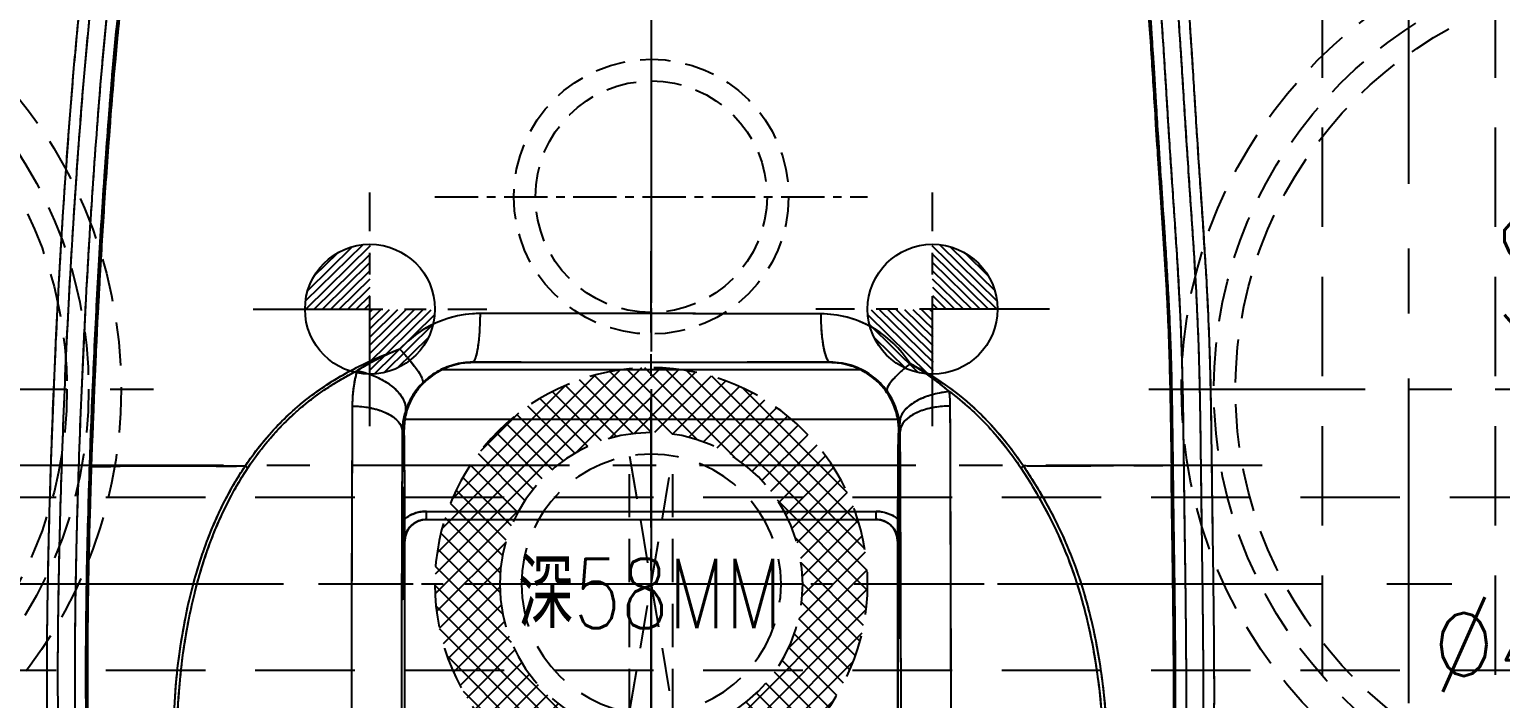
# Model space of a CAD drawing. Header units: millimetres. Extents: x 21466 to 22834, y -21631 to -20664.
# Drawn here: x 22131.3 to 22199.3, y -20864.8 to -20833.9 of the extents above; entities that cross this region are included whole.
import ezdxf

# ---------------------------------------------------------------- set-up
doc = ezdxf.new("R2010")
doc.units = ezdxf.units.MM
doc.header["$LTSCALE"] = 8
for name, pattern in [('CENTER', [2, 1.25, -0.25, 0.25, -0.25]), ('CENTER2', [1.125, 0.75, -0.125, 0.125, -0.125]), ('HIDDEN', [0.375, 0.25, -0.125])]:
    doc.linetypes.add(name, pattern=pattern)
for name, color, linetype in [('Cav-cor', 30, 'Continuous'), ('CL', 1, 'Continuous'), ('PIN', 5, 'Continuous'), ('PRODUCT', 1, 'Continuous'), ('SP', 3, 'Continuous'), ('WT', 4, 'Continuous')]:
    doc.layers.add(name, color=color, linetype=linetype)
doc.layers.add('dim', color=3, linetype='Continuous', lineweight=15)
doc.styles.get("Standard").update_dxf_attribs({"font": 'txt.shx', "width": 0.8, "bigfont": 'chineset.shx'})

# ---------------------------------------------------------------- blocks, each defined once
blk = doc.blocks.new('20160825.183103')
at = {"layer": 'SP', "linetype": 'CENTER'}
for p, q in [((0, -23), (0, 23)), ((-23, 0), (23, 0))]:
    blk.add_line(p, q, dxfattribs=at)
at = {"layer": 'SP', "linetype": 'HIDDEN'}
for radius in [21.5, 20, 19]:
    blk.add_circle((0, 0), radius, dxfattribs=at)
at = {"layer": 'SP'}
for s, p in [('S', (-7.275, 2.66)), ('P', (5.184, -8.523))]:
    blk.add_text(s, height=5.481, dxfattribs=at).set_placement(p)
at = {"layer": 'SP', "color": 6, "insert": (-1.7, -11.791), "char_height": 4.375, "attachment_point": 5}
blk.add_mtext('%%c40.00', dxfattribs=at)
blk = doc.blocks.new('20160901.090419')
at = {"layer": 'WT'}
h = blk.add_hatch(dxfattribs=at)
h.set_pattern_fill('ANSI37', color=183, scale=0.2, style=0)
h.paths.add_polyline_path([(-10, 0, -0.414214), (0, 10), (0, 7, 0.414214), (-7, 0)])
h.paths.add_polyline_path([(0, 7), (0, 10, -0.414214), (10, 0), (7, 0, 0.414214)])
h.paths.add_polyline_path([(-10, 0), (-7, 0, 0.414214), (0, -7), (0, -10, -0.414214)])
h.paths.add_polyline_path([(0, -7, 0.414214), (7, 0), (10, 0, -0.414214), (0, -10)])
at = {"layer": 'WT', "color": 183, "linetype": 'CENTER2'}
for p, q in [((0, 15.379), (0, -15.379)), ((15.379, 0), (-15.379, 0))]:
    blk.add_line(p, q, dxfattribs=at)
at = {"layer": 'WT', "color": 183, "linetype": 'HIDDEN'}
for p, q in [((-1, 5.916), (-1, -5.916)), ((-1, 5.916), (1, -5.916)), ((-1, -5.916), (1, 5.916)), ((1, 5.916), (1, -5.916))]:
    blk.add_line(p, q, dxfattribs=at)
for radius in [10, 7, 6]:
    blk.add_circle((0, 0), radius, dxfattribs=at)

msp = doc.modelspace()

# ---------------------------------------------------------------- hatches: boundary and pattern name
at = {"layer": 'PIN', "linetype": 'Continuous'}
h = msp.add_hatch(dxfattribs=at)
h.set_pattern_fill('ANSI31', color=133, scale=2.181818, angle=269.5, style=0)
h.set_pattern_definition([(224.5, (22371.11907, -20833.25289), (-0.19115707, 0.19452285), [])])
h.paths.add_polyline_path([(22147.048, -20846.832), (22144.048, -20846.806, -0.414214), (22147.074, -20843.832)])
h.paths.add_polyline_path([(22147.022, -20849.832), (22147.048, -20846.832), (22150.048, -20846.858, -0.414214)])
h = msp.add_hatch(dxfattribs=at)
h.set_pattern_fill('ANSI31', color=133, scale=2.181818, angle=270.5, style=0)
h.set_pattern_definition([(315.5, (21948.97695, -20833.25289), (0.19115707, 0.19452285), [])])
h.paths.add_polyline_path([(22173.048, -20846.832), (22176.048, -20846.806, 0.414214), (22173.022, -20843.832)])
h.paths.add_polyline_path([(22173.074, -20849.832), (22173.048, -20846.832), (22170.048, -20846.858, 0.414214)])

# ---------------------------------------------------------------- linework, layer by layer
at = {"color": 8, "linetype": 'CENTER', "ltscale": 0.2}
msp.add_line((22150.048, -20841.632), (22170.048, -20841.632), dxfattribs=at)
at = {"color": 8, "linetype": 'HIDDEN', "ltscale": 0.7}
for radius in [6.35, 5.35]:
    msp.add_circle((22160.048, -20841.632), radius, dxfattribs=at)
at = {"layer": 'Cav-cor', "color": 241}
for p, q in [((22169.71, -20849.626), (22150.386, -20849.626)), ((22151.798, -20849.3), (22151.781, -20849.283)), ((22168.298, -20849.3), (22151.798, -20849.3)), ((22168.316, -20849.281), (22168.298, -20849.3)), ((22171.439, -20851.933), (22148.657, -20851.933)), ((22148.62, -20852.554), (22148.541, -20852.475)), ((22171.555, -20852.475), (22171.476, -20852.554)), ((22149.655, -20856.545), (22149.655, -20856.172)), ((22149.655, -20856.172), (22170.441, -20856.172)), ((22170.441, -20856.545), (22170.441, -20856.172)), ((22148.649, -20857.033), (22148.652, -20857.55)), ((22149.662, -20856.545), (22170.434, -20856.545)), ((22148.658, -20868.087), (22148.658, -20857.55)), ((22171.438, -20868.087), (22171.438, -20857.55)), ((22171.444, -20857.55), (22171.438, -20857.55))]:
    msp.add_line(p, q, dxfattribs=at)
for centre, radius, start, end in [((22153.858, -27563.111), 6716.079, 89.8803938, 90.0146884), ((22153.616, -20861.434), 13.774, 112.1232, 121.35679), ((22151.798, -20852.516), 3.216, 89.99979, 116.03906), ((22168.298, -20852.516), 3.216, 63.96095, 90.00021), ((22168.33, -20852.505), 3.224, 35.77868, 90.24262), ((22166.046, -20859.618), 11.881, 49.07947, 59.85456), ((22151.794, -20852.527), 3.255, 135.48163, 154.97407), ((22168.303, -20852.515), 3.252, 6.99917, 35.67775), ((22167.45, -20851.335), 6.416, 0.28916, 6.23059), ((31210.046, -20883.32), 9063.872, 179.7976054, 180.0498302), ((22151.696, -20852.503), 3.154, 163.43547, 179.48734), ((22151.815, -20852.538), 3.279, 154.95904, 163.44707), ((13799.732, -20881.898), 8374.19, 359.9541655, 0.2093344), ((22168.403, -20852.503), 3.152, 0.50672, 6.99528), ((22149.641, -20857.752), 1.578, 107.41851, 117.70271), ((22149.652, -20857.788), 1.616, 98.30253, 107.40608), ((22149.655, -20857.81), 1.638, 90.00204, 98.30457), ((22170.441, -20857.81), 1.638, 81.69543, 89.99795), ((22170.481, -20857.702), 1.522, 53.67297, 62.29371), ((22170.517, -20857.652), 1.461, 50.31743, 53.63894), ((22267.882, -20856.317), 119.235, 180.10476, 180.3443), ((22149.662, -20857.547), 1.002, 90.02497, 180.00379), ((22149.669, -20857.528), 0.991, 111.51805, 114.06118), ((22149.663, -20857.472), 0.935, 90.02529, 93.12509), ((22170.433, -20857.472), 0.935, 86.87564, 89.97461), ((22170.434, -20857.547), 1.002, 359.99621, 89.97545), ((22170.427, -20857.528), 0.991, 65.93541, 68.47747), ((22058.887, -20856.332), 112.562, 359.7732, 359.89668), ((27816.889, -20876.188), 5668.399, 179.811337, 180.002774), ((14568.989, -20879.327), 7602.618, 0.0215847, 0.1643118)]:
    msp.add_arc(centre, radius, start, end, dxfattribs=at)
for points, knots in [([(22136.965, -20824.096), (22136.685, -20825.253), (22136.201, -20827.624), (22135.677, -20831.27), (22135.29, -20835.02), (22134.984, -20838.824), (22134.718, -20842.64), (22134.419, -20847.728), (22134.256, -20851.548), (22134.171, -20854.095)], [0, 0, 0, 0, 0.118327, 0.240459, 0.366113, 0.493175, 0.619881, 0.746515, 1, 1, 1, 1]), ([(22181.895, -20823.911), (22182.324, -20826.298), (22182.961, -20831.245), (22183.294, -20837.502), (22183.649, -20842.602), (22183.904, -20846.42), (22184.033, -20850.235), (22184.067, -20852.779), (22184.083, -20854.055)], [0, 0, 0, 0, 0.240517, 0.49396, 0.621416, 0.747592, 0.873448, 1, 1, 1, 1]), ([(22146.065, -20908.488), (22145.269, -20908.116), (22143.73, -20907.246), (22141.733, -20905.495), (22140.152, -20903.368), (22138.893, -20901.047), (22137.849, -20898.622), (22136.691, -20895.3), (22135.614, -20891.03), (22134.73, -20885.827), (22134.142, -20880.583), (22133.754, -20875.322), (22133.498, -20870.052), (22133.402, -20864.777), (22133.444, -20859.501), (22133.583, -20854.227), (22133.793, -20848.956), (22134.071, -20843.688), (22134.434, -20838.425), (22134.869, -20833.168), (22135.311, -20829.676), (22135.6, -20827.942)], [0, 0, 0, 0, 0.031234, 0.062449, 0.093671, 0.124913, 0.156162, 0.187414, 0.249903, 0.312404, 0.37491, 0.437419, 0.499929, 0.562438, 0.624948, 0.687458, 0.749968, 0.812478, 0.874988, 0.937497, 1, 1, 1, 1]), ([(22134.181, -20828.531), (22133.863, -20830.59), (22133.518, -20833.698), (22133.174, -20837.85), (22132.872, -20842.006), (22132.562, -20847.204), (22132.302, -20853.449), (22132.127, -20859.696), (22132.091, -20865.946), (22132.268, -20872.195), (22132.646, -20878.433), (22133.142, -20883.62), (22133.73, -20887.745), (22134.284, -20890.821), (22134.975, -20893.87), (22135.837, -20896.875), (22136.906, -20899.814), (22138.221, -20902.652), (22139.599, -20904.875), (22140.943, -20906.472), (22142.459, -20907.905), (22144.651, -20909.349), (22147.541, -20910.563), (22150.573, -20911.351), (22154.709, -20911.905), (22157.84, -20911.928), (22159.922, -20911.929)], [0, 0, 0, 0, 0.062503, 0.093757, 0.125011, 0.187519, 0.250027, 0.312535, 0.375042, 0.437549, 0.500056, 0.56256, 0.593814, 0.625068, 0.656321, 0.687572, 0.718822, 0.750069, 0.781305, 0.796936, 0.812569, 0.843791, 0.875024, 0.906265, 0.937512, 1, 1, 1, 1]), ([(22134.723, -20828.312), (22134.444, -20830.067), (22134.125, -20832.715), (22133.807, -20836.255), (22133.53, -20839.799), (22133.233, -20844.233), (22132.959, -20849.558), (22132.76, -20854.886), (22132.626, -20860.217), (22132.599, -20865.549), (22132.724, -20870.88), (22133.002, -20876.205), (22133.422, -20881.522), (22134.059, -20886.817), (22134.853, -20891.193), (22135.707, -20894.645), (22136.482, -20897.197), (22137.413, -20899.697), (22138.529, -20902.122), (22139.884, -20904.425), (22141.583, -20906.5), (22143.68, -20908.177), (22145.258, -20909.014), (22146.07, -20909.374)], [0, 0, 0, 0, 0.062494, 0.093745, 0.124996, 0.187497, 0.249998, 0.312499, 0.375, 0.437501, 0.500002, 0.562504, 0.625005, 0.687504, 0.749998, 0.78125, 0.812502, 0.843752, 0.875001, 0.906252, 0.937501, 0.968749, 1, 1, 1, 1]), ([(22144.824, -20907.256), (22144.176, -20906.861), (22142.945, -20905.959), (22141.372, -20904.245), (22140.08, -20902.238), (22138.981, -20900.034), (22138.047, -20897.71), (22136.995, -20894.514), (22136.003, -20890.395), (22135.174, -20885.346), (22134.615, -20880.216), (22134.241, -20875.045), (22133.994, -20869.856), (22133.904, -20864.66), (22133.947, -20859.469), (22134.084, -20854.289), (22134.289, -20849.115), (22134.561, -20843.914), (22134.921, -20838.649), (22135.357, -20833.335), (22135.801, -20829.784), (22136.094, -20828.024)], [0, 0, 0, 0, 0.027716, 0.055414, 0.084495, 0.114671, 0.145292, 0.175947, 0.237555, 0.299887, 0.36281, 0.426049, 0.489333, 0.552638, 0.615909, 0.679039, 0.741982, 0.805137, 0.869342, 0.9348, 1, 1, 1, 1]), ([(22182.636, -20828.357), (22182.75, -20829.289), (22182.945, -20831.155), (22183.163, -20833.96), (22183.335, -20836.773), (22183.513, -20839.595), (22183.705, -20842.417), (22183.895, -20845.228), (22184.034, -20848.03), (22184.113, -20850.837), (22184.145, -20853.656), (22184.181, -20856.487), (22184.223, -20859.318), (22184.265, -20863.072), (22184.27, -20867.745), (22184.126, -20871.474), (22184.027, -20873.334)], [0, 0, 0, 0, 0.062581, 0.124928, 0.187434, 0.250309, 0.313267, 0.375844, 0.438001, 0.500183, 0.562849, 0.625811, 0.688764, 0.751468, 0.875944, 1, 1, 1, 1]), ([(22183.135, -20828.296), (22183.249, -20829.229), (22183.445, -20831.099), (22183.663, -20833.911), (22183.836, -20836.726), (22184.012, -20839.541), (22184.205, -20842.354), (22184.394, -20845.168), (22184.536, -20847.985), (22184.614, -20850.804), (22184.648, -20853.624), (22184.682, -20856.444), (22184.725, -20859.264), (22184.768, -20863.024), (22184.773, -20867.725), (22184.628, -20871.483), (22184.529, -20873.36)], [0, 0, 0, 0, 0.062499, 0.124999, 0.1875, 0.25, 0.312501, 0.375002, 0.437502, 0.500002, 0.562503, 0.625003, 0.687504, 0.750005, 0.875004, 1, 1, 1, 1]), ([(22185.358, -20872.903), (22185.405, -20871.973), (22185.486, -20870.112), (22185.579, -20866.387), (22185.569, -20862.661), (22185.523, -20858.936), (22185.484, -20856.143), (22185.448, -20853.349), (22185.414, -20850.555), (22185.332, -20847.762), (22185.187, -20844.972), (22185, -20842.184), (22184.808, -20839.397), (22184.634, -20836.608), (22184.462, -20833.82), (22184.247, -20831.034), (22184.052, -20829.181), (22183.94, -20828.256)], [0, 0, 0, 0, 0.062501, 0.125001, 0.25, 0.3125, 0.375, 0.4375, 0.5, 0.562501, 0.625001, 0.687502, 0.750001, 0.812501, 0.875002, 0.937501, 1, 1, 1, 1]), ([(22185.934, -20871.31), (22185.971, -20870.418), (22186.032, -20868.633), (22186.072, -20865.955), (22186.072, -20863.276), (22186.047, -20860.598), (22186.012, -20857.92), (22185.972, -20855.241), (22185.944, -20852.563), (22185.9, -20849.885), (22185.81, -20847.207), (22185.663, -20844.533), (22185.48, -20841.861), (22185.297, -20839.188), (22185.132, -20836.515), (22184.966, -20833.841), (22184.762, -20831.171), (22184.58, -20829.394), (22184.476, -20828.507)], [0, 0, 0, 0, 0.0625, 0.125001, 0.187501, 0.250001, 0.312501, 0.375001, 0.437501, 0.500001, 0.562501, 0.625001, 0.687502, 0.750001, 0.812501, 0.875001, 0.937501, 1, 1, 1, 1]), ([(22185.934, -20871.31), (22186.009, -20869.526), (22186.093, -20865.955), (22186.059, -20861.491), (22186.012, -20857.92), (22185.974, -20855.241), (22185.943, -20852.563), (22185.901, -20849.885), (22185.81, -20847.207), (22185.663, -20844.533), (22185.481, -20841.861), (22185.297, -20839.188), (22185.132, -20836.515), (22184.967, -20833.841), (22184.762, -20831.171), (22184.58, -20829.394), (22184.476, -20828.507)], [0, 0, 0, 0, 0.124997, 0.249997, 0.312497, 0.374997, 0.437498, 0.499998, 0.562499, 0.624999, 0.6875, 0.75, 0.8125, 0.875001, 0.9375, 1, 1, 1, 1]), ([(22152.136, -20847.032), (22151.445, -20847.032), (22150.046, -20847.324), (22148.896, -20848.168), (22148.429, -20848.676)], [0, 0, 0, 0, 0.500332, 1, 1, 1, 1]), ([(22152.136, -20847.032), (22152.135, -20847.319), (22152.117, -20847.85), (22152.057, -20848.474), (22151.983, -20848.878), (22151.933, -20849.066), (22151.886, -20849.178), (22151.849, -20849.242), (22151.808, -20849.281), (22151.781, -20849.283)], [0, 0, 0, 0, 0.371358, 0.686321, 0.808671, 0.901991, 0.937143, 0.964644, 1, 1, 1, 1]), ([(22172.013, -20849.345), (22171.787, -20849.002), (22171.258, -20848.364), (22170.263, -20847.622), (22169.112, -20847.153), (22168.289, -20847.047), (22167.878, -20847.047)], [0, 0, 0, 0, 0.250725, 0.500107, 0.749508, 1, 1, 1, 1]), ([(22167.879, -20847.047), (22167.881, -20847.332), (22167.898, -20847.747), (22167.954, -20848.273), (22168.006, -20848.606), (22168.069, -20848.881), (22168.131, -20849.067), (22168.188, -20849.178), (22168.235, -20849.244), (22168.285, -20849.28), (22168.316, -20849.281)], [0, 0, 0, 0, 0.367049, 0.532739, 0.678791, 0.80051, 0.894342, 0.930379, 0.95935, 1, 1, 1, 1]), ([(22141.294, -20854.068), (22141.709, -20853.446), (22142.639, -20852.261), (22144.333, -20850.749), (22146.284, -20849.54), (22147.7, -20848.936), (22148.429, -20848.676)], [0, 0, 0, 0, 0.246469, 0.494049, 0.74491, 1, 1, 1, 1]), ([(22148.429, -20848.675), (22148.596, -20848.851), (22148.829, -20849.111), (22149.104, -20849.456), (22149.265, -20849.68), (22149.386, -20849.874), (22149.463, -20850.033), (22149.5, -20850.152), (22149.49, -20850.225), (22149.473, -20850.245)], [0, 0, 0, 0, 0.376861, 0.542297, 0.686181, 0.805001, 0.896402, 0.959728, 1, 1, 1, 1]), ([(22141.414, -20854.15), (22142.036, -20853.211), (22143.154, -20851.906), (22144.95, -20850.514), (22145.938, -20849.934), (22146.449, -20849.672)], [0, 0, 0, 0, 0.496324, 0.746761, 1, 1, 1, 1]), ([(22146.449, -20849.672), (22146.414, -20849.803), (22146.287, -20850.338), (22146.232, -20850.889), (22146.23, -20851.302)], [0, 0, 0, 0, 0.247355, 1, 1, 1, 1]), ([(22146.449, -20849.672), (22146.77, -20849.736), (22147.375, -20849.932), (22148.035, -20850.332), (22148.423, -20850.724), (22148.613, -20851.019), (22148.707, -20851.318), (22148.696, -20851.515), (22148.672, -20851.604)], [0, 0, 0, 0, 0.306526, 0.588959, 0.711841, 0.819817, 0.914277, 1, 1, 1, 1]), ([(22150.386, -20849.626), (22150.079, -20849.776), (22149.654, -20850.076), (22149.219, -20850.578), (22148.976, -20850.963), (22148.815, -20851.319), (22148.72, -20851.609), (22148.678, -20851.806), (22148.658, -20851.903), (22148.657, -20851.933)], [0, 0, 0, 0, 0.343173, 0.509825, 0.664508, 0.797808, 0.90136, 0.969717, 1, 1, 1, 1]), ([(22171.439, -20851.933), (22171.438, -20851.903), (22171.418, -20851.806), (22171.376, -20851.609), (22171.281, -20851.319), (22171.12, -20850.963), (22170.877, -20850.578), (22170.442, -20850.076), (22170.017, -20849.776), (22169.71, -20849.626)], [0, 0, 0, 0, 0.030283, 0.09864, 0.202192, 0.335492, 0.490175, 0.656827, 1, 1, 1, 1]), ([(22172.013, -20849.344), (22171.845, -20849.48), (22171.611, -20849.682), (22171.334, -20849.955), (22171.171, -20850.134), (22171.048, -20850.291), (22170.968, -20850.425), (22170.926, -20850.532), (22170.932, -20850.599), (22170.946, -20850.62)], [0, 0, 0, 0, 0.377765, 0.541379, 0.683047, 0.800047, 0.890794, 0.955525, 1, 1, 1, 1]), ([(22172.013, -20849.345), (22172.547, -20849.621), (22173.576, -20850.236), (22174.976, -20851.351), (22176.209, -20852.635), (22176.918, -20853.583), (22177.245, -20854.075)], [0, 0, 0, 0, 0.252832, 0.50282, 0.751413, 1, 1, 1, 1]), ([(22173.828, -20850.64), (22173.521, -20850.667), (22172.941, -20850.777), (22172.284, -20851.06), (22171.88, -20851.363), (22171.668, -20851.603), (22171.542, -20851.858), (22171.523, -20852.036), (22171.531, -20852.119)], [0, 0, 0, 0, 0.312385, 0.59455, 0.716144, 0.822608, 0.915639, 1, 1, 1, 1]), ([(22173.828, -20850.638), (22174.476, -20851.12), (22175.68, -20852.208), (22176.679, -20853.485), (22177.124, -20854.157)], [0, 0, 0, 0, 0.500456, 1, 1, 1, 1]), ([(22146.23, -20851.306), (22146.525, -20851.307), (22147.084, -20851.362), (22147.732, -20851.567), (22148.141, -20851.811), (22148.362, -20852.012), (22148.504, -20852.235), (22148.54, -20852.398), (22148.541, -20852.475)], [0, 0, 0, 0, 0.316804, 0.599318, 0.720113, 0.825418, 0.917078, 1, 1, 1, 1]), ([(22173.866, -20851.306), (22173.621, -20851.307), (22173.149, -20851.346), (22172.5, -20851.514), (22171.981, -20851.771), (22171.722, -20852.024), (22171.646, -20852.159)], [0, 0, 0, 0, 0.298458, 0.574685, 0.81089, 1, 1, 1, 1]), ([(22148.657, -20851.933), (22148.657, -20851.955), (22148.649, -20852.02), (22148.636, -20852.146), (22148.621, -20852.331), (22148.619, -20852.473), (22148.62, -20852.554)], [0, 0, 0, 0, 0.10815, 0.31302, 0.611455, 1, 1, 1, 1]), ([(22171.439, -20851.933), (22171.439, -20851.955), (22171.447, -20852.02), (22171.46, -20852.146), (22171.475, -20852.331), (22171.477, -20852.473), (22171.476, -20852.554)], [0, 0, 0, 0, 0.108148, 0.313017, 0.611452, 1, 1, 1, 1]), ([(22171.646, -20852.159), (22171.631, -20852.184), (22171.582, -20852.283), (22171.556, -20852.394), (22171.555, -20852.475)], [0, 0, 0, 0, 0.262776, 1, 1, 1, 1]), ([(22148.541, -20852.475), (22148.539, -20852.883), (22148.531, -20854.565), (22148.525, -20856.248), (22148.52, -20857.524)], [0, 0, 0, 0, 0.242128, 1, 1, 1, 1]), ([(22148.62, -20852.554), (22148.63, -20853.103), (22148.64, -20854.43), (22148.645, -20855.757), (22148.647, -20856.535)], [0, 0, 0, 0, 0.413657, 1, 1, 1, 1]), ([(22171.449, -20856.535), (22171.451, -20855.757), (22171.456, -20854.43), (22171.466, -20853.103), (22171.476, -20852.554)], [0, 0, 0, 0, 0.586343, 1, 1, 1, 1]), ([(22171.576, -20857.524), (22171.574, -20857.092), (22171.568, -20855.409), (22171.561, -20853.726), (22171.555, -20852.475)], [0, 0, 0, 0, 0.256993, 1, 1, 1, 1]), ([(22134.169, -20854.095), (22134.09, -20856.432), (22133.974, -20861.105), (22133.989, -20868.119), (22134.239, -20873.959), (22134.561, -20878.623), (22134.876, -20882.116), (22135.294, -20885.598), (22135.843, -20889.062), (22136.552, -20892.497), (22137.469, -20895.884), (22138.453, -20898.64), (22139.405, -20900.776), (22140.221, -20902.33), (22141.161, -20903.814), (22142.271, -20905.18), (22143.568, -20906.371), (22144.54, -20907.028), (22145.045, -20907.324)], [0, 0, 0, 0, 0.124992, 0.249979, 0.374964, 0.437459, 0.499954, 0.562448, 0.624941, 0.687434, 0.749925, 0.812413, 0.843669, 0.874927, 0.906201, 0.937461, 0.968734, 1, 1, 1, 1]), ([(22134.171, -20854.092), (22134.178, -20854.091), (22134.201, -20854.092), (22134.274, -20854.093), (22134.414, -20854.097), (22134.634, -20854.098), (22134.914, -20854.096), (22135.244, -20854.087), (22135.759, -20854.068), (22136.48, -20854.057), (22137.444, -20854.065), (22138.56, -20854.075), (22139.86, -20854.077), (22140.793, -20854.072), (22141.294, -20854.068)], [0, 0, 0, 0, 0.003045, 0.009375, 0.030814, 0.062239, 0.101951, 0.148599, 0.201324, 0.31889, 0.452454, 0.607358, 0.788767, 1, 1, 1, 1]), ([(22141.339, -20886.805), (22141.078, -20886.139), (22140.609, -20884.785), (22140.045, -20882.714), (22139.582, -20880.619), (22139.183, -20878.512), (22138.83, -20876.398), (22138.522, -20874.28), (22138.261, -20872.156), (22138.06, -20870.03), (22137.954, -20867.901), (22137.97, -20865.086), (22138.316, -20861.624), (22139.177, -20858.279), (22140.249, -20855.788), (22140.923, -20854.624), (22141.294, -20854.068)], [0, 0, 0, 0, 0.063677, 0.127359, 0.191017, 0.254637, 0.318206, 0.38173, 0.445215, 0.508619, 0.57186, 0.634818, 0.759076, 0.880632, 0.940549, 1, 1, 1, 1]), ([(22141.489, -20886.752), (22140.967, -20885.428), (22140.351, -20883.376), (22139.739, -20880.597), (22139.343, -20878.5), (22138.994, -20876.397), (22138.69, -20874.289), (22138.431, -20872.176), (22138.231, -20870.059), (22138.124, -20867.942), (22138.134, -20865.831), (22138.275, -20863.739), (22138.65, -20861.012), (22139.486, -20857.713), (22140.677, -20855.263), (22141.414, -20854.15)], [0, 0, 0, 0, 0.127261, 0.190904, 0.254507, 0.318057, 0.38156, 0.445024, 0.508409, 0.571639, 0.634592, 0.697074, 0.75896, 0.880644, 1, 1, 1, 1]), ([(22141.294, -20854.068), (22141.302, -20854.077), (22141.339, -20854.111), (22141.381, -20854.139), (22141.414, -20854.157)], [0, 0, 0, 0, 0.236754, 1, 1, 1, 1]), ([(22174.31, -20906.333), (22175.238, -20905.665), (22176.546, -20904.538), (22178.066, -20902.825), (22179.077, -20901.435), (22179.936, -20899.946), (22180.614, -20898.365), (22181.112, -20896.721), (22181.488, -20895.047), (22181.792, -20893.359), (22182.067, -20891.667), (22182.332, -20889.973), (22182.679, -20887.714), (22182.988, -20885.452), (22183.237, -20883.185), (22183.459, -20880.914), (22183.68, -20878.065), (22183.9, -20874.64), (22184.076, -20871.213), (22184.182, -20867.783), (22184.205, -20864.351), (22184.178, -20860.919), (22184.13, -20857.487), (22184.095, -20855.199), (22184.083, -20854.055)], [0, 0, 0, 0, 0.062482, 0.093757, 0.125031, 0.1563, 0.187563, 0.218818, 0.250067, 0.281305, 0.312586, 0.343791, 0.375025, 0.437513, 0.468587, 0.499693, 0.562246, 0.624776, 0.687297, 0.749834, 0.812376, 0.874918, 0.937459, 1, 1, 1, 1]), ([(22177.245, -20854.075), (22177.237, -20854.084), (22177.2, -20854.118), (22177.158, -20854.146), (22177.124, -20854.165)], [0, 0, 0, 0, 0.236418, 1, 1, 1, 1]), ([(22177.124, -20854.157), (22177.876, -20855.294), (22178.872, -20857.108), (22179.814, -20859.698), (22180.341, -20861.729), (22180.702, -20863.815), (22180.916, -20865.94), (22180.991, -20868.09), (22180.93, -20870.974), (22180.612, -20874.577), (22179.985, -20878.876), (22179.12, -20883.14), (22178.314, -20885.931), (22177.843, -20887.302)], [0, 0, 0, 0, 0.119567, 0.180189, 0.241412, 0.30328, 0.365736, 0.428655, 0.491853, 0.618619, 0.745608, 0.872778, 1, 1, 1, 1]), ([(22184.083, -20854.054), (22184.076, -20854.053), (22184.054, -20854.054), (22183.984, -20854.054), (22183.846, -20854.058), (22183.629, -20854.062), (22183.352, -20854.065), (22183.024, -20854.066), (22182.511, -20854.063), (22181.805, -20854.054), (22180.886, -20854.068), (22179.846, -20854.085), (22178.622, -20854.084), (22177.734, -20854.079), (22177.245, -20854.075)], [0, 0, 0, 0, 0.003029, 0.009367, 0.031089, 0.063384, 0.104467, 0.152754, 0.207189, 0.32944, 0.462647, 0.610466, 0.785559, 1, 1, 1, 1]), ([(22177.245, -20854.075), (22177.624, -20854.641), (22178.344, -20855.806), (22179.254, -20857.66), (22179.977, -20859.614), (22180.511, -20861.65), (22180.877, -20863.744), (22181.091, -20865.88), (22181.165, -20868.041), (22181.117, -20870.213), (22180.97, -20872.386), (22180.674, -20875.279), (22180.148, -20878.881), (22179.278, -20883.166), (22178.47, -20885.971), (22177.998, -20887.35)], [0, 0, 0, 0, 0.059478, 0.119445, 0.179951, 0.241101, 0.302953, 0.365435, 0.428393, 0.491632, 0.555027, 0.618482, 0.745518, 0.872734, 1, 1, 1, 1]), ([(22171.444, -20857.55), (22171.445, -20857.488), (22171.446, -20857.23), (22171.448, -20856.973), (22171.449, -20856.778)], [0, 0, 0, 0, 0.241761, 1, 1, 1, 1])]:
    msp.add_open_spline(points, degree=3, knots=knots, dxfattribs=at)
for points in [[(22148.647, -20856.528), (22148.727, -20856.462), (22148.815, -20856.403), (22148.907, -20856.355)], [(22170.677, -20856.189), (22170.855, -20856.215), (22171.03, -20856.271), (22171.189, -20856.355)], [(22148.954, -20856.837), (22149.043, -20856.749), (22149.15, -20856.675), (22149.265, -20856.623)], [(22149.305, -20856.606), (22149.403, -20856.568), (22149.507, -20856.545), (22149.612, -20856.539)], [(22170.484, -20856.539), (22170.589, -20856.545), (22170.693, -20856.568), (22170.791, -20856.606)], [(22170.831, -20856.623), (22170.946, -20856.675), (22171.053, -20856.749), (22171.142, -20856.837)]]:
    msp.add_open_spline(points, degree=3, dxfattribs=at)
at = {"layer": 'CL', "color": 7, "linetype": 'CENTER', "ltscale": 2}
msp.add_line((22160.048, -20730.532), (22160.048, -21130.532), dxfattribs=at)
at = {"layer": 'CL', "color": 6, "linetype": 'CENTER'}
for p, q in [((22160.048, -20802.787), (22160.048, -20917.063)), ((22130.277, -20854.032), (22189.819, -20854.032))]:
    msp.add_line(p, q, dxfattribs=at)
at = {"layer": 'PIN', "color": 133, "linetype": 'CENTER2'}
for p, q in [((22147.048, -20852.232), (22147.048, -20841.432)), ((22173.048, -20852.232), (22173.048, -20841.432)), ((22141.648, -20846.832), (22152.448, -20846.832)), ((22178.448, -20846.832), (22167.648, -20846.832))]:
    msp.add_line(p, q, dxfattribs=at)
at = {"layer": 'PIN', "color": 133, "linetype": 'Continuous'}
for centre in [(22147.048, -20846.832), (22173.048, -20846.832)]:
    msp.add_circle(centre, 3, dxfattribs=at)
at = {"layer": 'PRODUCT'}
for p, q in [((22169.71, -20849.626), (22150.386, -20849.626)), ((22151.798, -20849.3), (22151.781, -20849.283)), ((22168.298, -20849.3), (22151.798, -20849.3)), ((22168.316, -20849.281), (22168.298, -20849.3)), ((22171.439, -20851.933), (22148.657, -20851.933)), ((22148.62, -20852.554), (22148.541, -20852.475)), ((22171.555, -20852.475), (22171.476, -20852.554)), ((22149.655, -20856.545), (22149.655, -20856.172)), ((22149.655, -20856.172), (22170.441, -20856.172)), ((22170.441, -20856.545), (22170.441, -20856.172)), ((22149.655, -20856.545), (22170.441, -20856.545)), ((22148.659, -20857.55), (22148.652, -20857.55)), ((22148.659, -20876.464), (22148.659, -20857.65)), ((22171.444, -20857.55), (22171.437, -20857.55)), ((22171.437, -20857.65), (22171.437, -20876.464))]:
    msp.add_line(p, q, dxfattribs=at)
for points, start_tangent, end_tangent in [([(22136.965, -20824.096), (22136.914, -20824.307), (22136.141, -20828.195), (22135.731, -20831.036), (22135.406, -20833.956), (22135.141, -20836.92), (22134.912, -20839.891), (22134.674, -20843.436), (22134.472, -20846.985), (22134.171, -20854.095)], (-0.235232, -0.971939), (-0.033496, -0.999439)), ([(22181.895, -20823.911), (22181.946, -20824.198), (22182.533, -20828.126), (22182.843, -20830.978), (22183.078, -20833.904), (22183.27, -20836.885), (22183.462, -20839.881), (22183.704, -20843.441), (22183.91, -20846.971), (22184.083, -20854.055)], (0.177008, -0.984209), (0.012356, -0.999924)), ([(22134.311, -20827.717), (22133.992, -20829.822), (22133.757, -20831.681), (22133.578, -20833.318), (22133.435, -20834.808), (22133.311, -20836.228), (22133.195, -20837.651), (22133.082, -20839.141), (22132.966, -20840.759), (22132.846, -20842.564), (22132.722, -20844.593), (22132.6, -20846.828), (22132.483, -20849.241), (22132.374, -20851.844), (22132.274, -20854.697), (22132.186, -20857.881), (22132.124, -20861.504), (22132.122, -20865.605), (22132.221, -20870.163), (22132.455, -20875.125), (22132.816, -20880.052), (22133.286, -20884.501), (22133.855, -20888.385), (22134.524, -20891.845), (22135.29, -20894.934), (22136.141, -20897.668), (22137.047, -20900.038), (22138.074, -20902.24), (22139.46, -20904.574), (22141.21, -20906.706), (22143.257, -20908.399), (22145.655, -20909.738), (22148.04, -20910.647), (22150.253, -20911.222), (22152.412, -20911.584), (22154.701, -20911.803), (22157.236, -20911.908), (22160.048, -20911.929)], (-0.1643, -0.98641), (1, -0.000008)), ([(22134.806, -20827.8), (22134.49, -20829.891), (22134.256, -20831.739), (22134.078, -20833.369), (22133.935, -20834.854), (22133.811, -20836.27), (22133.696, -20837.69), (22133.583, -20839.178), (22133.467, -20840.793), (22133.348, -20842.596), (22133.224, -20844.623), (22133.101, -20846.854), (22132.985, -20849.264), (22132.876, -20851.864), (22132.776, -20854.713), (22132.689, -20857.893), (22132.627, -20861.509), (22132.625, -20865.6), (22132.723, -20870.146), (22132.956, -20875.095), (22133.317, -20880.008), (22133.785, -20884.439), (22134.35, -20888.301), (22135.014, -20891.737), (22135.774, -20894.799), (22136.615, -20897.504), (22137.51, -20899.843), (22138.52, -20902.009), (22139.874, -20904.29), (22141.567, -20906.352), (22143.539, -20907.983), (22145.864, -20909.281), (22148.19, -20910.168), (22150.356, -20910.73), (22152.477, -20911.086), (22154.734, -20911.302), (22157.246, -20911.405), (22160.048, -20911.427)], (-0.164304, -0.98641), (1, -0.000017)), ([(22146.151, -20908.528), (22144.756, -20907.801), (22143.344, -20906.847), (22142.228, -20905.872), (22141.342, -20904.906), (22140.624, -20903.961), (22140.003, -20903.01), (22139.411, -20901.974), (22138.825, -20900.814), (22138.246, -20899.521), (22137.673, -20898.07), (22137.11, -20896.45), (22136.568, -20894.653), (22136.052, -20892.664), (22135.568, -20890.466), (22135.123, -20888.048), (22134.719, -20885.382), (22134.36, -20882.424), (22134.047, -20879.111), (22133.777, -20875.343), (22133.561, -20871.058), (22133.442, -20866.566), (22133.427, -20862.319), (22133.477, -20858.583), (22133.559, -20855.338), (22133.659, -20852.418), (22133.775, -20849.598), (22133.911, -20846.765), (22134.068, -20843.976), (22134.239, -20841.302), (22134.421, -20838.758), (22134.615, -20836.304), (22134.845, -20833.781), (22135.157, -20830.986), (22135.6, -20827.942)], (-0.908159, 0.418625), (0.164404, 0.986393)), ([(22146.38, -20908.08), (22144.305, -20906.923), (22141.574, -20904.395), (22139.488, -20901.029), (22137.9, -20897.22), (22136.714, -20893.251), (22135.83, -20889.167), (22135.175, -20885.001), (22134.357, -20876.523), (22133.97, -20867.984), (22133.963, -20859.437), (22134.221, -20850.922), (22134.419, -20846.676), (22134.67, -20842.397), (22134.978, -20838.052), (22135.364, -20833.645), (22135.899, -20829.262), (22136.094, -20828.024)], (-0.908608, 0.417649), (0.164415, 0.986391)), ([(22160.048, -20911.929), (22161.829, -20911.929), (22163.474, -20911.894), (22164.975, -20911.79), (22166.433, -20911.594), (22167.975, -20911.274), (22169.667, -20910.785), (22171.502, -20910.076), (22173.463, -20909.088), (22175.537, -20907.744), (22177.61, -20906.016), (22179.381, -20904.118), (22180.729, -20902.256), (22181.719, -20900.465), (22182.408, -20898.792), (22182.879, -20897.251), (22183.227, -20895.787), (22183.517, -20894.307), (22183.786, -20892.716), (22184.068, -20890.952), (22184.372, -20888.99), (22184.681, -20886.835), (22184.977, -20884.451), (22185.25, -20881.782), (22185.493, -20878.805), (22185.714, -20875.52), (22185.908, -20871.905), (22186.04, -20867.896), (22186.069, -20863.514), (22186.028, -20859.122), (22185.973, -20855.169), (22185.928, -20851.659), (22185.843, -20848.226), (22185.664, -20844.645), (22185.425, -20841.058), (22185.211, -20837.781), (22185.032, -20834.924), (22184.853, -20832.385), (22184.652, -20830.122), (22184.431, -20828.126)], (1, 0.000012), (-0.12108, 0.992643)), ([(22160.048, -20911.427), (22161.826, -20911.427), (22163.453, -20911.392), (22164.925, -20911.29), (22166.349, -20911.098), (22167.855, -20910.786), (22169.508, -20910.308), (22171.3, -20909.616), (22173.215, -20908.651), (22175.241, -20907.338), (22177.265, -20905.65), (22178.993, -20903.799), (22180.305, -20901.987), (22181.265, -20900.249), (22181.933, -20898.625), (22182.393, -20897.122), (22182.736, -20895.682), (22183.022, -20894.218), (22183.29, -20892.635), (22183.572, -20890.874), (22183.875, -20888.915), (22184.183, -20886.768), (22184.478, -20884.394), (22184.749, -20881.736), (22184.992, -20878.768), (22185.212, -20875.489), (22185.407, -20871.882), (22185.537, -20867.886), (22185.567, -20863.516), (22185.525, -20859.129), (22185.472, -20855.175), (22185.426, -20851.668), (22185.34, -20848.245), (22185.162, -20844.675), (22184.925, -20841.093), (22184.709, -20837.812), (22184.531, -20834.956), (22184.352, -20832.424), (22184.152, -20830.172), (22183.932, -20828.187)], (1, 0.00003), (-0.121079, 0.992643)), ([(22183.135, -20828.296), (22183.319, -20829.93), (22183.488, -20831.73), (22183.642, -20833.713), (22183.788, -20835.942), (22183.941, -20838.407), (22184.112, -20840.989), (22184.279, -20843.47), (22184.421, -20845.771), (22184.526, -20848.016), (22184.596, -20850.303), (22184.637, -20852.723), (22184.669, -20855.352), (22184.71, -20858.257), (22184.748, -20861.441), (22184.764, -20864.827), (22184.728, -20868.116), (22184.636, -20871.091), (22184.511, -20873.698), (22184.374, -20876.02), (22184.225, -20878.235), (22184.053, -20880.461), (22183.847, -20882.727), (22183.597, -20885.005), (22183.331, -20887.063), (22183.072, -20888.846), (22182.817, -20890.499), (22182.546, -20892.206), (22182.229, -20894.079), (22181.806, -20896.158), (22181.133, -20898.478), (22179.977, -20900.972), (22178.154, -20903.549), (22175.979, -20905.727), (22173.796, -20907.358), (22171.706, -20908.54)], (0.120829, -0.992673), (-0.898157, -0.439675)), ([(22182.636, -20828.357), (22182.757, -20829.4), (22183.129, -20833.583), (22183.398, -20837.782), (22183.677, -20842.009), (22183.941, -20846.208), (22184.096, -20850.384), (22184.157, -20854.602), (22184.215, -20858.838), (22184.258, -20863.055), (22184.242, -20867.24), (22184.12, -20871.408), (22183.897, -20875.59), (22183.604, -20879.781), (22183.212, -20883.96), (22182.668, -20888.15), (22182.346, -20890.258), (22182.01, -20892.367), (22181.234, -20896.382), (22180.69, -20898.222), (22179.959, -20899.948), (22177.84, -20903.142), (22174.985, -20905.892), (22171.706, -20907.979)], (0.120864, -0.992669), (-0.89253, -0.450989)), ([(22152.136, -20847.032), (22150.761, -20847.224), (22149.497, -20847.787), (22148.429, -20848.676)], (-1, 0.000881), (-0.67713, -0.735864)), ([(22152.127, -20847.484), (22152.116, -20847.728), (22152.064, -20848.353), (22151.986, -20848.849), (22151.888, -20849.169), (22151.781, -20849.283)], (-0.036364, -0.999339), (-0.998444, -0.05577)), ([(22152.136, -20847.032), (22152.127, -20847.484)], (-0.005331, -0.999986), (-0.036364, -0.999339)), ([(22167.878, -20847.047), (22164.523, -20847.041), (22161.532, -20847.036), (22158.464, -20847.034), (22155.13, -20847.035), (22152.136, -20847.032)], (-0.999999, 0.001213), (-0.999999, 0.0011)), ([(22172.013, -20849.345), (22171.221, -20848.396), (22170.225, -20847.661), (22169.085, -20847.201), (22167.878, -20847.047)], (-0.549102, 0.835755), (-0.999999, 0.001336)), ([(22167.879, -20847.047), (22167.905, -20847.738), (22167.969, -20848.359), (22168.065, -20848.851), (22168.185, -20849.168), (22168.316, -20849.281)], (0.007903, -0.999969), (0.998975, -0.045261)), ([(22141.294, -20854.068), (22143.16, -20851.828), (22145.523, -20850.031), (22148.429, -20848.676)], (0.554807, 0.831979), (0.941744, 0.336331)), ([(22148.429, -20848.675), (22147.959, -20848.876), (22147.56, -20849.063), (22147.218, -20849.237), (22146.922, -20849.396), (22146.668, -20849.542), (22146.449, -20849.672)], (-0.926053, -0.377394), (-0.853882, -0.520466)), ([(22148.429, -20848.675), (22148.912, -20849.218), (22149.272, -20849.695), (22149.466, -20850.051), (22149.473, -20850.245)], (0.688437, -0.725296), (-0.647714, -0.761883)), ([(22141.414, -20854.15), (22141.738, -20853.688), (22142.077, -20853.238), (22142.432, -20852.806), (22142.803, -20852.391), (22143.19, -20851.996), (22143.591, -20851.62), (22144.011, -20851.26), (22144.454, -20850.912), (22144.92, -20850.579), (22145.408, -20850.26), (22145.918, -20849.958), (22146.449, -20849.672)], (0.552202, 0.83371), (0.889751, 0.456447)), ([(22146.449, -20849.672), (22146.423, -20849.768), (22146.4, -20849.863), (22146.379, -20849.959), (22146.358, -20850.055), (22146.34, -20850.151), (22146.322, -20850.247), (22146.307, -20850.344), (22146.292, -20850.44), (22146.28, -20850.537), (22146.268, -20850.633), (22146.258, -20850.729), (22146.25, -20850.825), (22146.243, -20850.921), (22146.238, -20851.017), (22146.234, -20851.113), (22146.231, -20851.208), (22146.23, -20851.302)], (-0.257921, -0.966166), (-0.004574, -0.99999)), ([(22146.449, -20849.672), (22147.083, -20849.852), (22147.665, -20850.122), (22148.149, -20850.461), (22148.494, -20850.842), (22148.674, -20851.234), (22148.672, -20851.604)], (0.980666, -0.195687), (-0.257466, -0.966287)), ([(22150.386, -20849.626), (22149.811, -20849.987), (22149.371, -20850.408), (22149.055, -20850.844), (22148.852, -20851.245), (22148.732, -20851.585), (22148.674, -20851.825), (22148.657, -20851.933)], (-0.898494, -0.438987), (-0.024457, -0.999701)), ([(22151.781, -20849.283), (22150.93, -20849.395), (22150.142, -20849.724), (22149.473, -20850.245)], (-0.999997, 0.002267), (-0.701312, -0.712854)), ([(22151.798, -20849.3), (22151.072, -20849.382), (22150.386, -20849.626)], (-1, 0), (-0.898494, -0.438987)), ([(22168.316, -20849.281), (22163.931, -20849.286), (22160.035, -20849.288), (22155.79, -20849.287), (22151.781, -20849.283)], (-0.999999, -0.001693), (-0.999999, 0.001361)), ([(22169.71, -20849.626), (22169.024, -20849.382), (22168.298, -20849.3)], (-0.898494, 0.438987), (-1, 0)), ([(22170.946, -20850.62), (22170.238, -20849.906), (22169.323, -20849.439), (22168.316, -20849.281)], (-0.583706, 0.811965), (-0.999996, -0.002877)), ([(22171.439, -20851.933), (22171.422, -20851.825), (22171.364, -20851.585), (22171.244, -20851.245), (22171.041, -20850.844), (22170.725, -20850.408), (22170.285, -20849.987), (22169.71, -20849.626)], (-0.024457, 0.999701), (-0.898494, 0.438987)), ([(22172.013, -20849.344), (22171.526, -20849.769), (22171.165, -20850.146), (22170.965, -20850.44), (22170.946, -20850.62)], (-0.77584, -0.63093), (0.529043, -0.848595)), ([(22173.828, -20850.64), (22173.34, -20850.239), (22172.742, -20849.803), (22172.013, -20849.344)], (-0.756201, 0.654339), (-0.865133, 0.501542)), ([(22172.013, -20849.345), (22173.847, -20850.478), (22175.615, -20852.029), (22177.245, -20854.075)], (0.888477, -0.458921), (0.554106, -0.832446)), ([(22149.473, -20850.245), (22149.194, -20850.569), (22148.99, -20850.873), (22148.845, -20851.15), (22148.742, -20851.395), (22148.672, -20851.604)], (-0.701277, -0.712889), (-0.28502, -0.958521)), ([(22171.531, -20852.119), (22171.445, -20851.676), (22171.262, -20851.166), (22170.946, -20850.62)], (-0.121804, 0.992554), (-0.583755, 0.81193)), ([(22173.828, -20850.64), (22173.095, -20850.767), (22172.439, -20851.007), (22171.927, -20851.336), (22171.614, -20851.72), (22171.531, -20852.119)], (-0.996381, -0.085002), (0.096198, -0.995362)), ([(22173.828, -20850.638), (22174.982, -20851.605), (22176.086, -20852.772), (22177.124, -20854.157)], (0.802171, -0.597095), (0.551847, -0.833945)), ([(22173.866, -20851.302), (22173.861, -20851.083), (22173.849, -20850.861), (22173.828, -20850.638)], (-0.004574, 0.99999), (-0.10813, 0.994137)), ([(22146.23, -20851.302), (22146.206, -20857.487), (22146.191, -20864.026), (22146.183, -20869.621), (22146.179, -20874.429), (22146.177, -20879.416), (22146.176, -20885.149), (22146.177, -20891.203)], (-0.00473, -0.999989), (0.000493, -1)), ([(22146.23, -20851.306), (22146.941, -20851.365), (22147.583, -20851.532), (22148.094, -20851.791), (22148.424, -20852.115), (22148.541, -20852.475)], (0.999993, -0.003811), (0.014613, -0.999893)), ([(22148.672, -20851.604), (22148.601, -20851.893), (22148.557, -20852.185), (22148.541, -20852.475)], (-0.285027, -0.95852), (-0.008784, -0.999961)), ([(22173.866, -20851.306), (22173.155, -20851.365), (22172.513, -20851.532), (22172.002, -20851.791), (22171.672, -20852.115), (22171.555, -20852.475)], (-0.999993, -0.003801), (-0.014895, -0.999889)), ([(22173.919, -20888.597), (22173.92, -20883.591), (22173.919, -20878.915), (22173.917, -20874.811), (22173.914, -20870.93), (22173.909, -20866.638), (22173.901, -20861.733), (22173.886, -20856.324), (22173.866, -20851.302)], (0.000327, 1), (-0.00473, 0.999989)), ([(22148.657, -20851.933), (22148.653, -20851.982), (22148.644, -20852.069), (22148.632, -20852.194), (22148.623, -20852.356), (22148.62, -20852.554)], (-0.024457, -0.999701), (0.016997, -0.999856)), ([(22171.439, -20851.933), (22171.443, -20851.981), (22171.452, -20852.066), (22171.464, -20852.19), (22171.473, -20852.353), (22171.476, -20852.554)], (0.024457, -0.999701), (-0.016997, -0.999856)), ([(22171.555, -20852.475), (22171.551, -20852.357), (22171.544, -20852.238), (22171.531, -20852.119)], (-0.008785, 0.999961), (-0.121819, 0.992552)), ([(22148.541, -20852.475), (22148.517, -20858.437), (22148.502, -20864.807), (22148.494, -20870.271), (22148.491, -20875.103), (22148.488, -20880.201), (22148.487, -20884.46)], (-0.005119, -0.999987), (-0.000013, -1)), ([(22148.62, -20852.554), (22148.628, -20853.105), (22148.635, -20853.802), (22148.64, -20854.622), (22148.644, -20855.54), (22148.647, -20856.535)], (0.016997, -0.999856), (0.001743, -0.999998)), ([(22171.449, -20856.535), (22171.452, -20855.54), (22171.456, -20854.622), (22171.461, -20853.802), (22171.468, -20853.105), (22171.476, -20852.554)], (0.001743, 0.999998), (0.016997, 0.999856)), ([(22171.609, -20884.462), (22171.608, -20880.074), (22171.605, -20874.944), (22171.602, -20870.133), (22171.594, -20864.716), (22171.579, -20858.416), (22171.555, -20852.475)], (-0.000013, 1), (-0.005119, 0.999987)), ([(22171.498, -20853.279), (22171.489, -20853.406), (22171.481, -20853.779), (22171.473, -20854.378), (22171.467, -20855.167), (22171.463, -20856.1), (22171.461, -20857.123), (22171.461, -20858.177), (22171.463, -20859.2), (22171.467, -20860.134), (22171.473, -20860.923), (22171.481, -20861.521), (22171.489, -20861.895), (22171.498, -20862.022)], (-1, 0), (1, 0)), ([(22171.498, -20862.022), (22171.508, -20861.895), (22171.516, -20861.521), (22171.524, -20860.923), (22171.53, -20860.134), (22171.534, -20859.2), (22171.536, -20858.177), (22171.536, -20857.123), (22171.534, -20856.1), (22171.53, -20855.167), (22171.524, -20854.378), (22171.516, -20853.779), (22171.508, -20853.406), (22171.498, -20853.279)], (1, 0), (-1, 0)), ([(22134.169, -20854.095), (22134.106, -20856.113), (22134.057, -20858.071), (22134.021, -20859.973), (22133.998, -20861.825), (22133.99, -20863.632), (22133.996, -20865.416), (22134.019, -20867.201), (22134.059, -20868.99), (22134.116, -20870.765), (22134.192, -20872.564), (22134.291, -20874.464), (22134.42, -20876.527), (22134.587, -20878.791), (22134.808, -20881.271), (22135.103, -20883.96), (22135.505, -20886.882), (22136.065, -20890.085), (22136.854, -20893.563), (22137.894, -20897.03), (22139.111, -20900.104), (22140.436, -20902.647), (22141.852, -20904.647), (22143.394, -20906.175), (22145.045, -20907.324)], (-0.03392, -0.999425), (0.862269, -0.50645)), ([(22134.171, -20854.092), (22134.193, -20854.092), (22134.238, -20854.093), (22134.304, -20854.094), (22134.389, -20854.096), (22134.612, -20854.097), (22134.894, -20854.095), (22135.053, -20854.092), (22135.224, -20854.087), (22135.598, -20854.074), (22136.431, -20854.061), (22137.378, -20854.065), (22138.475, -20854.073), (22139.76, -20854.076), (22141.255, -20854.069), (22141.294, -20854.068)], (0.990353, 0.13857), (0.999972, 0.007441)), ([(22141.339, -20886.805), (22140.612, -20884.713), (22139.964, -20882.306), (22139.383, -20879.556), (22138.843, -20876.431), (22138.35, -20872.851), (22138.005, -20868.837), (22138.042, -20864.756), (22138.5, -20861.216), (22139.25, -20858.321), (22140.205, -20855.966), (22141.294, -20854.068)], (-0.365411, 0.930846), (0.555167, 0.831739)), ([(22141.506, -20886.796), (22140.778, -20884.719), (22140.13, -20882.323), (22139.55, -20879.583), (22139.012, -20876.462), (22138.525, -20872.914), (22138.177, -20868.9), (22138.209, -20864.807), (22138.656, -20861.295), (22139.394, -20858.405), (22140.338, -20856.049), (22141.414, -20854.15)], (-0.368199, 0.929747), (0.552028, 0.833825)), ([(22141.294, -20854.068), (22141.33, -20854.101), (22141.37, -20854.131), (22141.414, -20854.157)], (0.70058, -0.713574), (0.879356, -0.476165)), ([(22174.31, -20906.333), (22174.466, -20906.219), (22175.205, -20905.648), (22175.966, -20904.998), (22176.734, -20904.268), (22177.491, -20903.463), (22178.22, -20902.586), (22178.902, -20901.645), (22179.524, -20900.643), (22180.08, -20899.57), (22180.552, -20898.442), (22180.955, -20897.212), (22181.31, -20895.82), (22181.611, -20894.35), (22181.87, -20892.868), (22182.112, -20891.375), (22182.334, -20889.954), (22182.54, -20888.606), (22182.726, -20887.335), (22182.887, -20886.151), (22183.028, -20885.027), (22183.153, -20883.94), (22183.263, -20882.897), (22183.361, -20881.899), (22183.446, -20880.954), (22183.521, -20880.056), (22183.588, -20879.209), (22183.648, -20878.4), (22183.703, -20877.627), (22183.753, -20876.882), (22183.801, -20876.15), (22183.845, -20875.433), (22183.888, -20874.713), (22183.929, -20873.994), (22183.968, -20873.272), (22184.004, -20872.547), (22184.038, -20871.821), (22184.069, -20871.095), (22184.097, -20870.369), (22184.121, -20869.646), (22184.142, -20868.926), (22184.16, -20868.209), (22184.173, -20867.496), (22184.184, -20866.781), (22184.191, -20866.06), (22184.195, -20865.332), (22184.197, -20864.591), (22184.196, -20863.838), (22184.192, -20863.074), (22184.187, -20862.298), (22184.181, -20861.513), (22184.172, -20860.72), (22184.163, -20859.919), (22184.152, -20859.11), (22184.141, -20858.293), (22184.129, -20857.467), (22184.117, -20856.632), (22184.105, -20855.785), (22184.094, -20854.926), (22184.083, -20854.055)], (0.811269, 0.584673), (-0.010615, 0.999944)), ([(22177.245, -20854.075), (22177.209, -20854.107), (22177.168, -20854.138), (22177.124, -20854.165)], (-0.698861, -0.715258), (-0.879588, -0.475736)), ([(22177.124, -20854.157), (22177.85, -20855.327), (22178.583, -20856.69), (22179.293, -20858.307), (22179.936, -20860.224), (22180.463, -20862.489), (22180.832, -20865.182), (22180.972, -20868.337), (22180.826, -20871.954), (22180.422, -20875.76), (22179.871, -20879.289), (22179.248, -20882.344), (22178.568, -20884.992), (22177.843, -20887.302)], (0.551729, -0.834024), (-0.32489, -0.945752)), ([(22184.083, -20854.054), (22184.063, -20854.054), (22184.022, -20854.054), (22183.962, -20854.055), (22183.883, -20854.057), (22183.675, -20854.061), (22183.411, -20854.064), (22183.26, -20854.065), (22183.099, -20854.066), (22182.747, -20854.065), (22182.361, -20854.061), (22181.951, -20854.058), (22181.083, -20854.066), (22180.131, -20854.079), (22179.025, -20854.084), (22177.681, -20854.078), (22177.245, -20854.075)], (-0.989165, 0.146811), (-0.999976, 0.006995)), ([(22177.245, -20854.075), (22177.983, -20855.243), (22178.728, -20856.609), (22179.452, -20858.234), (22180.107, -20860.164), (22180.644, -20862.459), (22181.014, -20865.192), (22181.146, -20868.376), (22180.989, -20872.01), (22180.577, -20875.834), (22180.018, -20879.384), (22179.389, -20882.448), (22178.704, -20885.1), (22177.977, -20887.411)], (0.556162, -0.831074), (-0.325365, -0.945589)), ([(22148.598, -20855.037), (22148.591, -20855.143), (22148.585, -20855.452), (22148.58, -20855.939), (22148.577, -20856.565), (22148.575, -20857.278), (22148.575, -20858.022), (22148.577, -20858.736), (22148.58, -20859.361), (22148.585, -20859.848), (22148.591, -20860.157), (22148.598, -20860.263)], (-1, 0), (1, 0)), ([(22148.598, -20860.263), (22148.604, -20860.157), (22148.61, -20859.848), (22148.615, -20859.361), (22148.618, -20858.736), (22148.62, -20858.022), (22148.62, -20857.278), (22148.618, -20856.565), (22148.615, -20855.939), (22148.61, -20855.452), (22148.604, -20855.143), (22148.598, -20855.037)], (1, 0), (-1, 0)), ([(22148.647, -20856.528), (22148.907, -20856.355), (22149.169, -20856.246), (22149.419, -20856.189), (22149.655, -20856.172)], (0.769508, 0.638637), (1, -0.000023)), ([(22170.441, -20856.172), (22170.677, -20856.189), (22170.927, -20856.246), (22171.189, -20856.355), (22171.449, -20856.528)], (1, 0.000023), (0.769508, -0.638637)), ([(22148.647, -20856.535), (22148.647, -20856.778), (22148.649, -20857.033), (22148.65, -20857.283), (22148.652, -20857.55)], (0.001742, -0.999998), (0.006759, -0.999977)), ([(22148.652, -20857.55), (22148.685, -20857.293), (22148.776, -20857.066), (22148.905, -20856.882), (22149.055, -20856.744), (22149.212, -20856.648), (22149.367, -20856.587), (22149.515, -20856.555), (22149.655, -20856.545)], (-0.000572, 1), (1, -0.000012)), ([(22148.671, -20857.395), (22148.701, -20857.263), (22148.76, -20857.109), (22148.853, -20856.955)], (0.15386, 0.988093), (0.590793, 0.806823)), ([(22148.853, -20856.955), (22148.855, -20856.952), (22148.989, -20856.804)], (0.590793, 0.806823), (0.741464, 0.670993)), ([(22148.989, -20856.804), (22148.992, -20856.802), (22149.175, -20856.671), (22149.401, -20856.579)], (0.741464, 0.670993), (0.965688, 0.259706)), ([(22149.401, -20856.579), (22149.662, -20856.545)], (0.965688, 0.259706), (1, 0.000141)), ([(22170.434, -20856.545), (22170.69, -20856.578)], (1, -0.000141), (0.966974, -0.254875)), ([(22170.441, -20856.545), (22170.581, -20856.555), (22170.729, -20856.587), (22170.884, -20856.648), (22171.041, -20856.744), (22171.191, -20856.882), (22171.32, -20857.066), (22171.411, -20857.293), (22171.444, -20857.55)], (1, 0.000012), (-0.000572, -1)), ([(22170.69, -20856.578), (22170.693, -20856.579), (22170.921, -20856.671), (22171.102, -20856.8)], (0.966974, -0.254875), (0.745436, -0.666577)), ([(22171.102, -20856.8), (22171.104, -20856.802), (22171.239, -20856.95)], (0.745436, -0.666577), (0.595446, -0.803395)), ([(22171.239, -20856.95), (22171.241, -20856.952), (22171.336, -20857.109), (22171.395, -20857.263), (22171.425, -20857.395)], (0.595446, -0.803395), (0.15386, -0.988093)), ([(22171.444, -20857.55), (22171.446, -20857.282), (22171.447, -20857.032), (22171.449, -20856.778), (22171.449, -20856.535)], (0.00676, 0.999977), (0.001742, 0.999998)), ([(22148.659, -20857.55), (22148.666, -20857.432)], (-0.000195, 1), (0.117014, 0.99313)), ([(22148.659, -20857.65), (22148.659, -20857.6), (22148.659, -20857.55)], (-0.000001, 1), (-0.000126, 1)), ([(22148.666, -20857.432), (22148.669, -20857.41)], (0.117014, 0.99313), (0.138851, 0.990313)), ([(22148.669, -20857.41), (22148.671, -20857.395)], (0.138851, 0.990313), (0.15386, 0.988093)), ([(22171.425, -20857.395), (22171.427, -20857.41)], (0.15386, -0.988093), (0.138851, -0.990313)), ([(22171.427, -20857.41), (22171.43, -20857.432)], (0.138851, -0.990313), (0.117014, -0.99313)), ([(22171.43, -20857.432), (22171.437, -20857.55)], (0.117014, -0.99313), (-0.000196, -1)), ([(22171.437, -20857.55), (22171.437, -20857.6), (22171.437, -20857.65)], (-0.000126, -1), (-0.000001, -1))]:
    msp.add_spline(points, degree=3, dxfattribs=dict(at, start_tangent=start_tangent, end_tangent=end_tangent))
at = {"layer": 'WT', "color": 125, "linetype": 'CENTER', "ltscale": 1.5}
msp.add_line((22195.048, -20778.032), (22195.048, -20905.532), dxfattribs=at)
at = {"layer": 'WT', "color": 125, "linetype": 'HIDDEN', "ltscale": 2.3}
for p, q in [((22191.048, -20797.032), (22191.048, -20907.532)), ((22199.048, -20797.032), (22199.048, -20901.532))]:
    msp.add_line(p, q, dxfattribs=at)
at = {"layer": 'WT', "color": 183, "linetype": 'HIDDEN', "ltscale": 2.3}
for p, q in [((22305.048, -20855.532), (22054.048, -20855.532)), ((22305.048, -20863.532), (22060.048, -20863.532))]:
    msp.add_line(p, q, dxfattribs=at)
at = {"layer": 'WT', "color": 183, "linetype": 'CENTER', "ltscale": 1.5}
msp.add_line((22335.048, -20859.532), (22056.048, -20859.532), dxfattribs=at)

# ---------------------------------------------------------------- block references
at = {"layer": 'PIN', "color": 183, "xscale": -1, "rotation": -180}
msp.add_blockref('20160901.090419', (22160.048, -20859.532), dxfattribs=at)
at = {"layer": 'SP'}
for p in [(22114.048, -20850.532), (22206.048, -20850.532)]:
    msp.add_blockref('20160825.183103', p, dxfattribs=at)

# ---------------------------------------------------------------- texts
at = {"layer": 'dim', "color": 4, "insert": (22153.897, -20858.368), "char_height": 3.2, "width": 15.72104, "attachment_point": 1}
msp.add_mtext('深58MM', dxfattribs=at)

doc.saveas('drawing.dxf')
